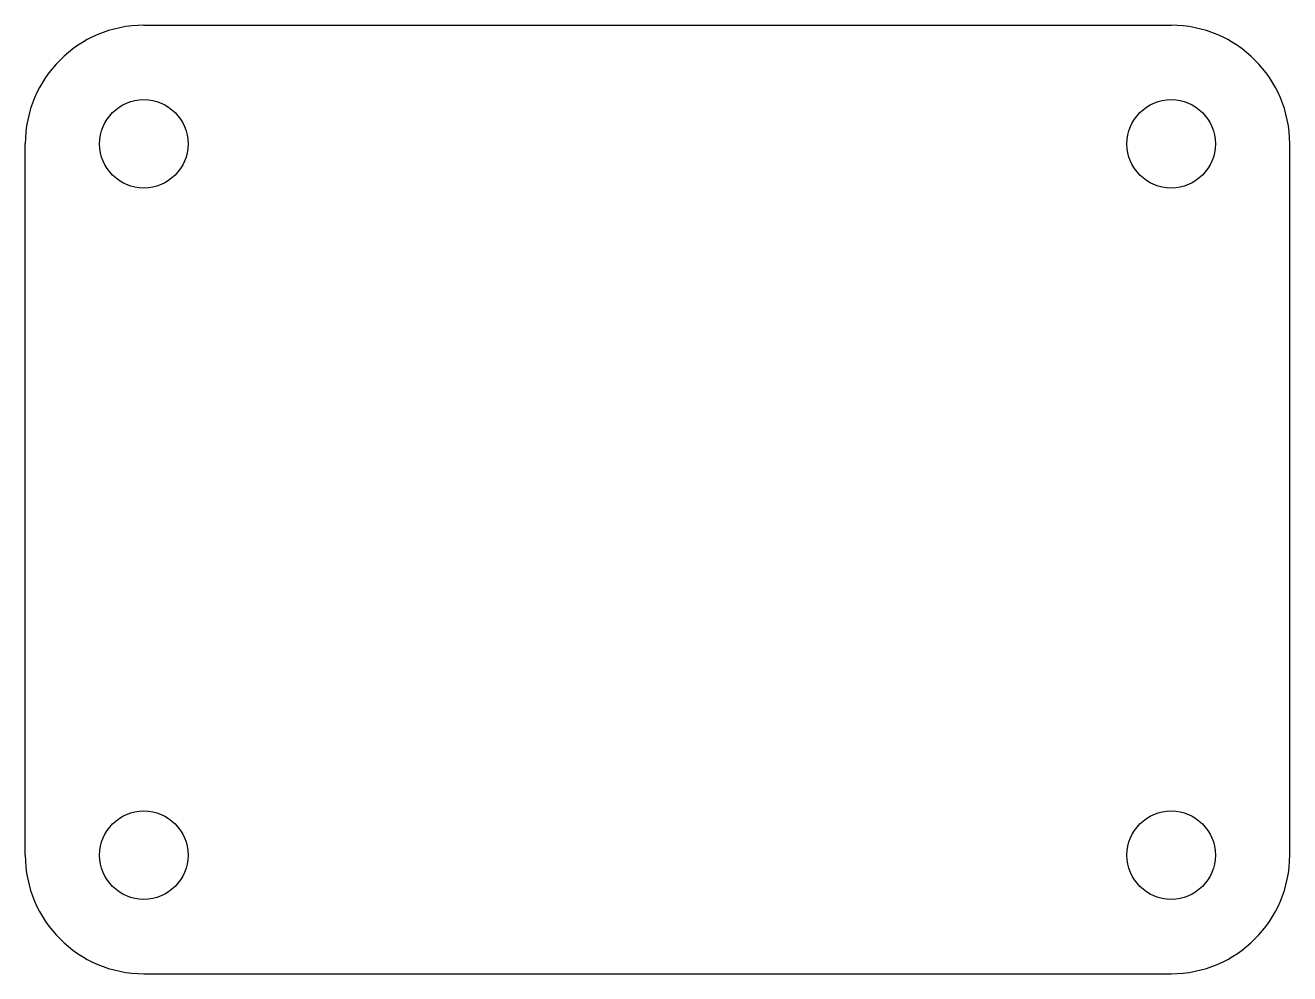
# Model space of a CAD drawing. Header units: millimetres. Extents: x 0 to 50.8, y 0 to 38.1.
import ezdxf

# ---------------------------------------------------------------- set-up
doc = ezdxf.new("R2010")
doc.units = ezdxf.units.MM

msp = doc.modelspace()

# ---------------------------------------------------------------- linework, layer by layer
at = {"color": 7, "linetype": 'Continuous'}
for p, q in [((4.7625, 38.1), (46.0375, 38.1)), ((0, 4.7625), (0, 33.3375)), ((50.8, 4.7625), (50.8, 33.3375)), ((4.7625, 0), (46.0375, 0))]:
    msp.add_line(p, q, dxfattribs=at)
for centre in [(4.7625, 33.3375), (46.0375, 33.3375), (4.7625, 4.7625), (46.0375, 4.7625)]:
    msp.add_circle(centre, 1.778, dxfattribs=at)
for centre, start, end in [((4.7625, 33.3375), 90, 180), ((46.0375, 33.3375), 0, 90), ((4.7625, 4.7625), 180, 270), ((46.0375, 4.7625), 270, 0)]:
    msp.add_arc(centre, 4.7625, start, end, dxfattribs=at)

doc.saveas('drawing.dxf')
